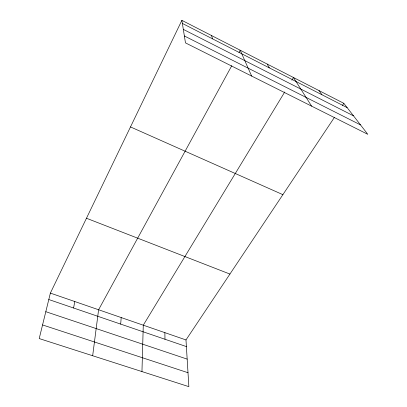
<?xml version="1.0" encoding="UTF-8"?>
<svg xmlns="http://www.w3.org/2000/svg" width="407" height="407" viewBox="0 0 407 407"><rect width="100%" height="100%" fill="white"/><g stroke="black" fill="none" stroke-linecap="round" stroke-linejoin="round"><path stroke-width="0.61" d="M141.957 371.581L143.274 325.188L284.752 91.962M120.686 324.114L121.194 317.562M92.669 355.743L98.601 309.758L231.781 65.68M73.581 308.007L74.781 301.531M181.878 20.35L185.475 42.888L367.791 134.31L343.813 103.312L181.878 20.35L50.376 293.101L39.209 338.568L188.863 386.65L185.984 339.937L334.478 117.308M239.001 52.442L240.206 50.234L251.648 76.068M291.885 80.21L293.503 77.539L311.614 106.141M342.429 105.388L343.813 103.312M42.557 324.939L188.003 372.715M45.813 311.691L187.164 359.111M48.799 299.532L186.396 346.581M50.376 293.101L185.984 339.937M86.467 218.249L229.924 274.059M130.494 126.933L282.885 194.658M184.371 35.979L360.5 124.883M183.318 29.385L353.495 115.832M182.372 23.448L347.146 107.621M319.017 90.608L321.947 94.75M267.246 64.087L269.302 67.857M211.498 35.526L212.551 38.863M164.866 332.641L164.983 339.26"/></g></svg>
